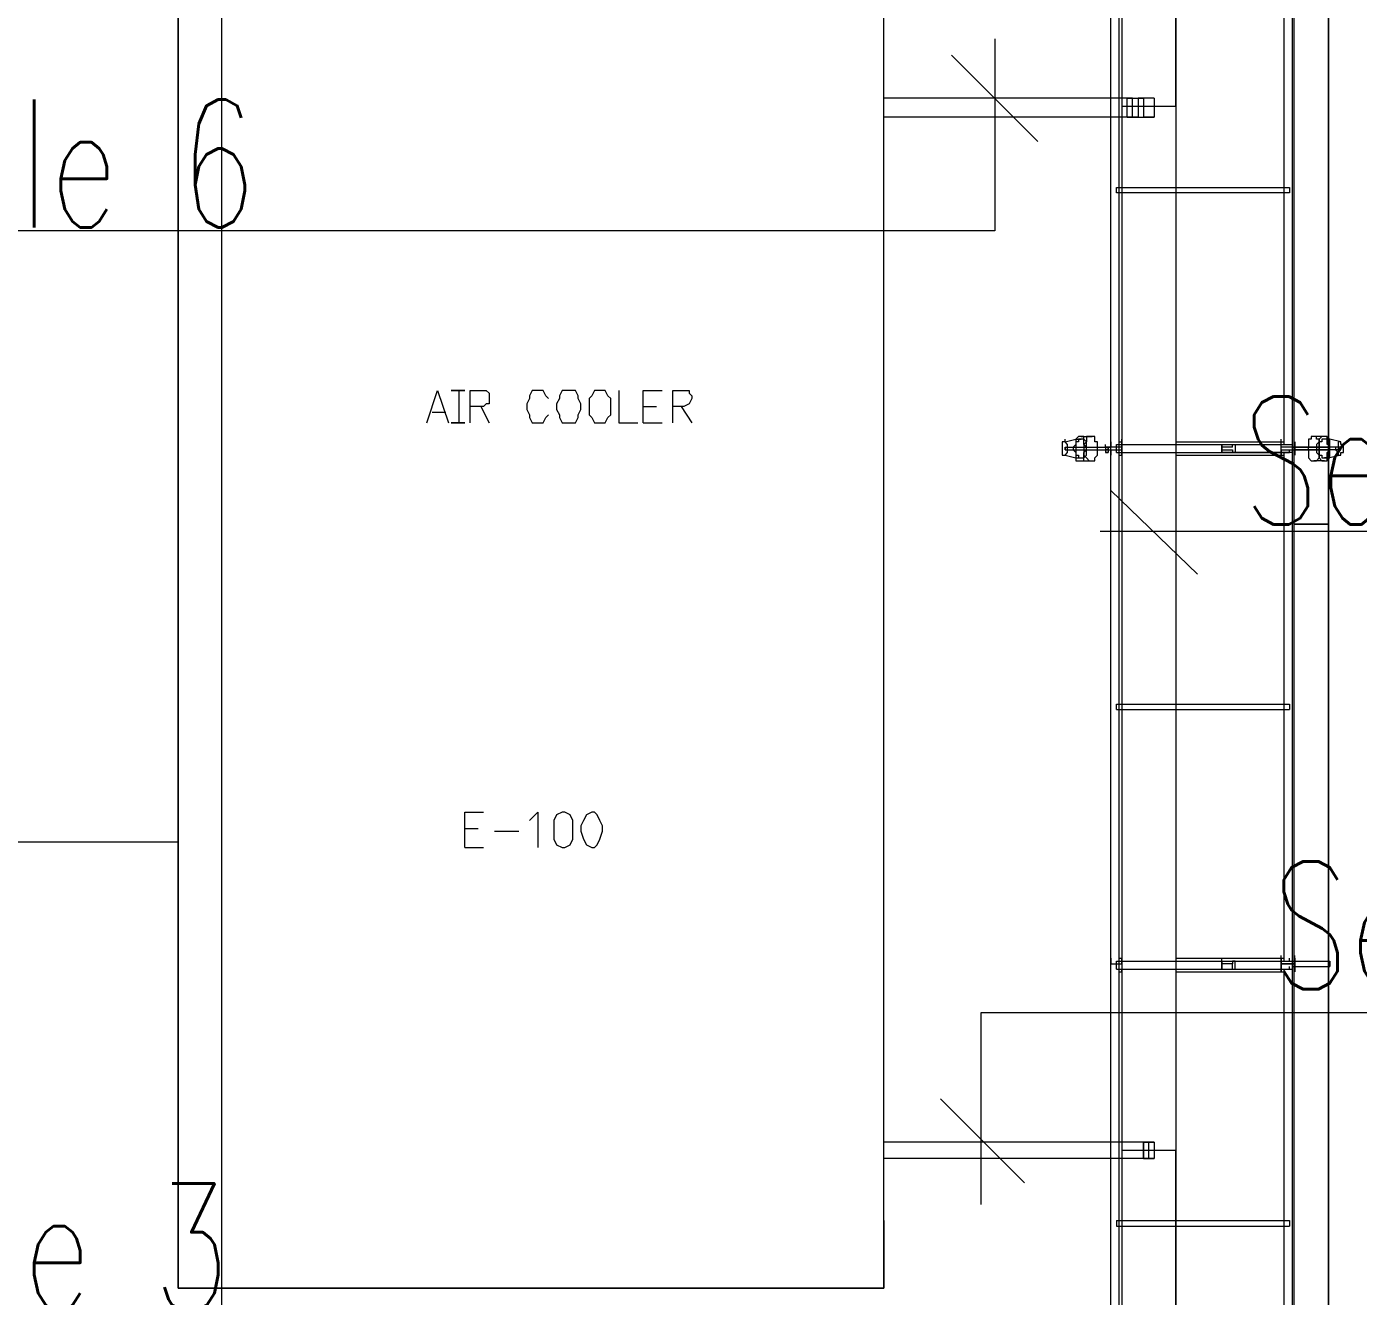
# Model space of a CAD drawing. Header units: inches. Extents: x -1128 to 651, y 96 to 845.
# Drawn here: x -217.59 to -202.95, y 752.85 to 766.81 of the extents above; entities that cross this region are included whole.
import ezdxf
from ezdxf.enums import TextEntityAlignment as Align

# ---------------------------------------------------------------- set-up
doc = ezdxf.new("R2010")
doc.units = ezdxf.units.IN
doc.header["$MEASUREMENT"] = 0
doc.layers.add('Cable Tray', color=7, linetype='Continuous')
doc.layers.add('Layer 1', color=7, linetype='Continuous')
doc.styles.add('HZTXT', font='txt_qlt.shx', dxfattribs={"width": 0.7, "bigfont": 'hztxt.shx'})

msp = doc.modelspace()

# ---------------------------------------------------------------- linework, layer by layer
at = {"layer": 'Cable Tray', "color": 0, "linetype": 'Continuous', "lineweight": 5}
for points in [[(-203.277, 761.342), (-203.277, 775.35), (-203.277, 761.342), (-203.656, 761.342), (-203.656, 775.35), (-203.515, 775.35), (-203.47, 775.35), (-203.417, 775.35), (-203.277, 775.35)], [(-203.277, 748.028), (-203.277, 761.342), (-203.277, 748.028), (-203.656, 748.028), (-203.656, 761.342), (-203.515, 761.342), (-203.47, 761.342), (-203.417, 761.342), (-203.277, 761.342)]]:
    msp.add_lwpolyline(points, dxfattribs=at)
at = {"layer": 'Layer 1', "color": 0, "lineweight": 5}
for points in [[(-215.453, 802.008), (-215.453, 744.318)], [(-205.67, 748.005), (-205.67, 801.949)], [(-205.581, 748.005), (-205.581, 801.949), (-205.67, 801.949)], [(-205.551, 773.996), (-205.551, 765.937)], [(-215.929, 752.942), (-208.168, 752.942), (-208.168, 773.817), (-215.929, 773.817), (-215.929, 752.942)], [(-215.929, 753.685), (-215.929, 773.074)], [(-205.551, 772.538), (-205.551, 765.937)], [(-208.168, 763.469), (-208.168, 769.981)], [(-203.767, 767.81), (-203.767, 762.22)], [(-203.678, 767.81), (-203.678, 762.22)], [(-206.948, 766.68), (-206.948, 764.569), (-223.839, 764.569)], [(-206.473, 765.55), (-207.424, 766.502)], [(-205.432, 765.818), (-205.432, 766.026), (-208.168, 766.026)], [(-205.432, 766.026), (-208.168, 766.026)], [(-205.194, 766.026), (-205.372, 766.026), (-205.372, 765.818), (-205.491, 765.818)], [(-205.491, 765.818), (-205.491, 766.026), (-205.372, 766.026)], [(-205.491, 766.026), (-205.313, 766.026)], [(-205.194, 766.026), (-205.313, 766.026), (-205.313, 765.818)], [(-205.194, 766.026), (-205.194, 765.818)], [(-204.956, 765.937), (-205.551, 765.937)], [(-205.551, 765.937), (-205.551, 754.458)], [(-205.551, 765.937), (-205.551, 754.458)], [(-204.956, 765.937), (-204.956, 754.458)], [(-204.956, 765.937), (-204.956, 754.458)], [(-205.432, 765.818), (-208.168, 765.818)], [(-205.432, 765.818), (-208.168, 765.818)], [(-205.491, 765.818), (-205.313, 765.818)], [(-205.372, 765.818), (-205.194, 765.818)], [(-205.194, 765.818), (-205.313, 765.818)], [(-205.61, 764.985), (-205.61, 765.045)], [(-203.707, 765.045), (-203.707, 764.985), (-205.61, 764.985)], [(-205.61, 765.045), (-203.707, 765.045)], [(-208.168, 753.685), (-208.168, 763.379)], [(-213.193, 762.458), (-213.075, 762.814), (-212.955, 762.458)], [(-212.837, 762.458), (-212.777, 762.458), (-212.926, 762.458), (-212.837, 762.458), (-212.837, 762.814), (-212.777, 762.814), (-212.926, 762.814), (-212.837, 762.814)], [(-212.718, 762.458), (-212.718, 762.814), (-212.569, 762.814), (-212.539, 762.814), (-212.509, 762.785), (-212.509, 762.666), (-212.539, 762.666), (-212.569, 762.636), (-212.718, 762.636)], [(-211.855, 762.725), (-211.885, 762.755), (-211.915, 762.814), (-212.034, 762.814), (-212.063, 762.755), (-212.063, 762.725), (-212.093, 762.666), (-212.093, 762.606), (-212.063, 762.547), (-212.063, 762.517), (-212.034, 762.458), (-211.915, 762.458), (-211.885, 762.517), (-211.855, 762.547)], [(-211.677, 762.814), (-211.706, 762.814), (-211.736, 762.755), (-211.736, 762.725), (-211.766, 762.666), (-211.766, 762.606), (-211.736, 762.547), (-211.736, 762.517), (-211.706, 762.458), (-211.558, 762.458), (-211.528, 762.517), (-211.528, 762.547), (-211.498, 762.606), (-211.498, 762.666), (-211.528, 762.725), (-211.528, 762.755), (-211.558, 762.814), (-211.677, 762.814)], [(-211.32, 762.814), (-211.35, 762.814), (-211.379, 762.755), (-211.409, 762.725), (-211.409, 762.547), (-211.379, 762.517), (-211.35, 762.458), (-211.231, 762.458), (-211.201, 762.517), (-211.171, 762.547), (-211.171, 762.725), (-211.201, 762.755), (-211.231, 762.814), (-211.32, 762.814)], [(-211.082, 762.814), (-211.082, 762.458), (-210.874, 762.458)], [(-210.814, 762.458), (-210.814, 762.814), (-210.606, 762.814)], [(-210.487, 762.458), (-210.487, 762.814), (-210.368, 762.814), (-210.309, 762.814), (-210.309, 762.785), (-210.279, 762.755), (-210.279, 762.725), (-210.309, 762.666), (-210.368, 762.636), (-210.487, 762.636)], [(-212.599, 762.636), (-212.509, 762.458)], [(-210.814, 762.636), (-210.666, 762.636)], [(-210.398, 762.636), (-210.279, 762.458)], [(-213.134, 762.576), (-212.985, 762.576)], [(-210.814, 762.458), (-210.606, 762.458)], [(-205.997, 762.041), (-205.967, 762.041), (-205.967, 762.071), (-205.937, 762.101), (-205.937, 762.249), (-205.967, 762.279), (-205.967, 762.309), (-205.997, 762.309), (-206.027, 762.309), (-206.056, 762.279), (-206.056, 762.22), (-206.086, 762.19), (-206.086, 762.16), (-206.056, 762.13), (-206.056, 762.041), (-206.027, 762.041), (-205.997, 762.041)], [(-205.997, 762.309), (-205.878, 762.309)], [(-205.878, 762.309), (-205.937, 762.309), (-205.937, 762.279), (-205.937, 762.249), (-205.967, 762.22), (-205.967, 762.101), (-205.937, 762.071), (-205.908, 762.041), (-205.848, 762.041), (-205.848, 762.071), (-205.819, 762.101), (-205.819, 762.16)], [(-205.819, 762.19), (-205.819, 762.249), (-205.848, 762.249), (-205.848, 762.309), (-205.878, 762.309)], [(-203.38, 762.19), (-203.38, 762.279), (-203.41, 762.279), (-203.41, 762.309), (-203.44, 762.309), (-203.469, 762.309), (-203.469, 762.279), (-203.499, 762.279), (-203.499, 762.249), (-203.499, 762.19)], [(-203.321, 762.309), (-203.44, 762.309)], [(-203.321, 762.309), (-203.35, 762.309), (-203.38, 762.279), (-203.38, 762.249), (-203.41, 762.22), (-203.41, 762.13), (-203.38, 762.101), (-203.38, 762.071), (-203.35, 762.041), (-203.321, 762.041)], [(-203.261, 762.19), (-203.261, 762.279), (-203.291, 762.279), (-203.291, 762.309), (-203.321, 762.309)], [(-206.175, 762.101), (-206.146, 762.13), (-206.146, 762.22), (-206.175, 762.249), (-206.205, 762.249), (-206.205, 762.22), (-206.205, 762.101), (-206.175, 762.101)], [(-206.175, 762.249), (-206.175, 762.279)], [(-206.175, 762.249), (-206.056, 762.279), (-205.997, 762.279)], [(-206.175, 762.19), (-205.67, 762.19)], [(-205.997, 762.279), (-206.027, 762.279), (-206.027, 762.249), (-206.056, 762.249), (-206.056, 762.22), (-206.056, 762.101), (-206.027, 762.101), (-206.027, 762.071), (-205.997, 762.071), (-205.967, 762.071), (-205.967, 762.101), (-205.967, 762.13), (-205.937, 762.16), (-205.937, 762.19), (-205.967, 762.22), (-205.967, 762.279), (-205.997, 762.279)], [(-205.819, 762.16), (-205.819, 762.19)], [(-205.729, 762.19), (-205.729, 762.22)], [(-205.699, 762.19), (-205.729, 762.19), (-205.729, 762.16), (-205.699, 762.16)], [(-205.729, 762.19), (-205.729, 762.13)], [(-205.699, 762.16), (-205.699, 762.19), (-205.729, 762.19), (-205.729, 762.16), (-205.699, 762.16), (-205.699, 762.19), (-205.729, 762.19), (-205.729, 762.16), (-205.699, 762.16)], [(-205.699, 762.19), (-205.699, 762.13)], [(-205.67, 762.19), (-205.699, 762.19), (-205.699, 762.16), (-205.67, 762.16), (-205.67, 762.19)], [(-205.67, 762.19), (-205.699, 762.19), (-205.699, 762.16), (-205.67, 762.16)], [(-205.67, 762.19), (-205.699, 762.19), (-205.699, 762.16), (-205.67, 762.16), (-205.67, 762.19)], [(-205.67, 762.16), (-205.67, 762.101), (-205.67, 762.249), (-205.67, 762.19)], [(-205.67, 762.19), (-205.67, 762.22)], [(-205.67, 762.16), (-205.67, 762.19)], [(-205.67, 762.16), (-205.67, 762.19)], [(-205.551, 762.19), (-205.67, 762.19)], [(-205.61, 762.13), (-205.61, 762.22), (-203.796, 762.22), (-203.707, 762.22)], [(-205.581, 762.249), (-205.551, 762.249)], [(-205.551, 762.249), (-205.551, 762.279)], [(-205.551, 762.101), (-205.551, 762.249), (-205.551, 762.19)], [(-204.956, 762.249), (-203.767, 762.249)], [(-204.45, 762.22), (-204.45, 762.13)], [(-204.45, 762.22), (-204.45, 762.19)], [(-204.45, 762.13), (-204.45, 762.22), (-203.678, 762.22)], [(-204.332, 762.19), (-204.45, 762.19)], [(-204.332, 762.19), (-204.332, 762.22), (-204.302, 762.22), (-204.302, 762.13)], [(-203.796, 762.249), (-203.796, 762.279)], [(-203.796, 762.16), (-203.796, 762.101), (-203.796, 762.249)], [(-203.796, 762.19), (-203.796, 762.249)], [(-203.648, 762.19), (-203.796, 762.19)], [(-203.678, 762.22), (-203.678, 762.13)], [(-203.678, 762.16), (-203.261, 762.16), (-203.261, 762.19)], [(-203.678, 762.19), (-203.261, 762.19)], [(-203.648, 762.249), (-203.648, 762.19)], [(-203.648, 762.101), (-203.648, 762.249)], [(-203.142, 762.19), (-203.648, 762.19)], [(-203.499, 762.16), (-203.499, 762.19)], [(-203.321, 762.071), (-203.291, 762.071), (-203.291, 762.101), (-203.291, 762.13), (-203.261, 762.16), (-203.261, 762.22), (-203.291, 762.22), (-203.291, 762.279), (-203.321, 762.279), (-203.35, 762.279), (-203.35, 762.249), (-203.38, 762.249), (-203.38, 762.22), (-203.38, 762.101), (-203.35, 762.101), (-203.35, 762.071), (-203.321, 762.071)], [(-203.38, 762.16), (-203.38, 762.19)], [(-203.142, 762.249), (-203.261, 762.279), (-203.321, 762.279)], [(-203.261, 762.16), (-203.261, 762.19)], [(-203.142, 762.249), (-203.172, 762.249), (-203.172, 762.22), (-203.172, 762.19), (-203.201, 762.19), (-203.201, 762.16), (-203.172, 762.13), (-203.172, 762.101), (-203.142, 762.101), (-203.142, 762.13), (-203.112, 762.13), (-203.112, 762.22), (-203.142, 762.22), (-203.142, 762.249)], [(-203.142, 762.16), (-203.142, 762.19), (-203.172, 762.19), (-203.172, 762.16), (-203.142, 762.16)], [(-206.175, 762.16), (-205.67, 762.16)], [(-206.175, 762.101), (-206.056, 762.071), (-205.997, 762.071)], [(-205.997, 762.041), (-205.878, 762.041)], [(-205.729, 762.16), (-205.729, 762.13)], [(-205.699, 762.16), (-205.699, 762.13)], [(-205.67, 762.16), (-205.551, 762.16)], [(-205.67, 762.101), (-205.67, 762.13)], [(-205.61, 762.13), (-203.707, 762.13)], [(-205.581, 762.101), (-205.551, 762.101)], [(-205.551, 762.16), (-205.551, 762.101)], [(-205.551, 762.101), (-205.551, 762.13)], [(-204.956, 762.101), (-203.767, 762.101)], [(-204.45, 762.16), (-204.332, 762.16)], [(-204.45, 762.13), (-204.45, 762.16)], [(-204.45, 762.13), (-204.45, 762.16)], [(-203.678, 762.13), (-204.45, 762.13)], [(-204.332, 762.16), (-204.332, 762.13)], [(-204.332, 762.13), (-204.302, 762.13)], [(-203.796, 762.16), (-203.648, 762.16), (-203.648, 762.101)], [(-203.796, 762.101), (-203.796, 762.13)], [(-203.767, 762.13), (-203.767, 756.54)], [(-203.707, 762.13), (-203.707, 762.16)], [(-203.678, 762.13), (-203.678, 756.54)], [(-203.142, 762.16), (-203.648, 762.16)], [(-203.648, 762.101), (-203.648, 762.13)], [(-203.499, 762.16), (-203.499, 762.071), (-203.469, 762.041), (-203.44, 762.041)], [(-203.44, 762.041), (-203.41, 762.041), (-203.38, 762.071), (-203.38, 762.16)], [(-203.321, 762.041), (-203.44, 762.041)], [(-203.321, 762.041), (-203.291, 762.041), (-203.291, 762.071), (-203.261, 762.071), (-203.261, 762.101), (-203.261, 762.16)], [(-203.142, 762.101), (-203.261, 762.071), (-203.321, 762.071)], [(-203.142, 762.101), (-203.142, 762.13)], [(-204.718, 760.792), (-205.67, 761.714)], [(-205.789, 761.268), (-195.648, 761.268)], [(-205.61, 759.365), (-203.707, 759.365), (-203.707, 759.305)], [(-205.61, 759.305), (-205.61, 759.365)], [(-205.61, 759.305), (-203.707, 759.305)], [(-212.777, 757.789), (-212.777, 758.175), (-212.569, 758.175)], [(-212.063, 758.086), (-212.034, 758.116), (-211.974, 758.175), (-211.974, 757.789)], [(-211.706, 758.175), (-211.766, 758.146), (-211.796, 758.086), (-211.796, 757.878), (-211.766, 757.819), (-211.706, 757.789), (-211.677, 757.789), (-211.617, 757.819), (-211.588, 757.878), (-211.588, 758.086), (-211.617, 758.146), (-211.677, 758.175), (-211.706, 758.175)], [(-211.379, 758.175), (-211.439, 758.146), (-211.469, 758.086), (-211.498, 758.027), (-211.498, 757.967), (-211.469, 757.878), (-211.439, 757.819), (-211.379, 757.789), (-211.35, 757.789), (-211.32, 757.819), (-211.29, 757.878), (-211.26, 757.967), (-211.26, 758.027), (-211.29, 758.086), (-211.32, 758.146), (-211.35, 758.175), (-211.379, 758.175)], [(-212.777, 757.997), (-212.628, 757.997)], [(-212.45, 757.967), (-212.182, 757.967)], [(-212.777, 757.789), (-212.569, 757.789)], [(-205.67, 756.57), (-205.67, 756.599)], [(-203.796, 756.57), (-203.796, 756.599)], [(-203.648, 756.57), (-203.648, 756.599)], [(-205.67, 756.421), (-205.67, 756.57), (-205.67, 756.51)], [(-205.67, 756.51), (-205.551, 756.51), (-205.551, 756.57)], [(-205.67, 756.51), (-205.551, 756.51)], [(-205.67, 756.421), (-205.67, 756.51)], [(-205.61, 756.54), (-203.707, 756.54)], [(-205.61, 756.451), (-205.61, 756.54)], [(-205.61, 756.451), (-203.707, 756.451)], [(-205.581, 756.57), (-205.551, 756.57)], [(-205.551, 756.57), (-205.551, 756.421)], [(-205.551, 756.51), (-205.551, 756.421)], [(-205.551, 756.421), (-205.551, 756.451)], [(-204.956, 756.57), (-203.767, 756.57)], [(-204.45, 756.54), (-204.45, 756.57)], [(-204.45, 756.54), (-204.45, 756.451), (-203.678, 756.451)], [(-204.45, 756.54), (-203.678, 756.54), (-203.678, 756.451)], [(-204.332, 756.54), (-204.332, 756.51), (-204.45, 756.51)], [(-204.45, 756.451), (-204.45, 756.54), (-204.45, 756.51), (-204.45, 756.451)], [(-204.332, 756.451), (-204.332, 756.51), (-204.45, 756.51)], [(-204.45, 756.451), (-204.45, 756.48)], [(-204.302, 756.54), (-204.332, 756.54)], [(-204.332, 756.451), (-204.302, 756.451)], [(-204.302, 756.451), (-204.302, 756.54)], [(-203.796, 756.51), (-203.796, 756.57)], [(-203.796, 756.57), (-203.796, 756.421)], [(-203.648, 756.57), (-203.648, 756.51), (-203.796, 756.51)], [(-203.796, 756.51), (-203.648, 756.51)], [(-203.796, 756.421), (-203.796, 756.51)], [(-203.796, 756.421), (-203.796, 756.451)], [(-203.767, 756.451), (-203.767, 750.86)], [(-203.707, 756.54), (-203.707, 756.57)], [(-203.707, 756.451), (-203.707, 756.48)], [(-203.678, 756.54), (-203.261, 756.54)], [(-203.678, 756.48), (-203.261, 756.48)], [(-203.678, 756.451), (-203.678, 750.86)], [(-203.648, 756.57), (-203.648, 756.421)], [(-203.648, 756.51), (-203.648, 756.421)], [(-203.261, 756.54), (-203.261, 756.48)], [(-205.581, 756.421), (-205.551, 756.421)], [(-204.956, 756.421), (-203.767, 756.421)], [(-207.097, 753.864), (-207.097, 755.975), (-195.648, 755.975)], [(-206.621, 754.101), (-207.543, 755.023)], [(-205.253, 754.369), (-205.253, 754.547), (-205.313, 754.547), (-208.168, 754.547)], [(-205.253, 754.547), (-208.168, 754.547)], [(-205.194, 754.547), (-205.194, 754.369), (-205.313, 754.369), (-205.313, 754.547)], [(-205.313, 754.547), (-205.313, 754.369), (-205.194, 754.369)], [(-205.194, 754.547), (-205.194, 754.369)], [(-205.551, 754.458), (-205.551, 751.574)], [(-204.956, 754.458), (-205.551, 754.458)], [(-205.551, 754.458), (-205.551, 751.574)], [(-204.956, 749.908), (-204.956, 754.458), (-204.956, 751.574)], [(-205.253, 754.369), (-208.168, 754.369)], [(-205.253, 754.369), (-208.168, 754.369)], [(-215.929, 752.942), (-215.929, 753.685)], [(-205.61, 753.685), (-205.61, 753.626), (-203.707, 753.626)], [(-205.61, 753.685), (-203.707, 753.685)], [(-203.707, 753.685), (-203.707, 753.626)]]:
    msp.add_lwpolyline(points, dxfattribs=at)
at = {"layer": 'Layer 1', "lineweight": 5}
msp.add_lwpolyline([(-215.929, 757.848), (-242.782, 757.848)], dxfattribs=at)
at = {"layer": 'Layer 1', "color": 0, "lineweight": 5}
for points, knots in [([(-204.956, 772.538), (-204.956, 772.538), (-204.956, 765.937), (-204.956, 765.937), (-204.956, 765.937), (-204.956, 772.538), (-204.956, 772.538)], [0, 0, 0, 0, 1, 1, 1, 2, 2, 2, 2]), ([(-206.175, 762.19), (-206.175, 762.19), (-206.175, 762.16), (-206.175, 762.16), (-206.175, 762.16), (-206.175, 762.19), (-206.175, 762.19)], [0, 0, 0, 0, 1, 1, 1, 2, 2, 2, 2]), ([(-205.699, 762.19), (-205.699, 762.19), (-205.729, 762.19), (-205.729, 762.19), (-205.729, 762.19), (-205.699, 762.19), (-205.699, 762.19), (-205.699, 762.19), (-205.699, 762.16), (-205.699, 762.16)], [0, 0, 0, 0, 1, 1, 1, 2, 2, 2, 3, 3, 3, 3]), ([(-205.699, 762.19), (-205.699, 762.19), (-205.729, 762.19), (-205.729, 762.19), (-205.729, 762.19), (-205.729, 762.16), (-205.729, 762.16), (-205.729, 762.16), (-205.699, 762.16), (-205.699, 762.16), (-205.699, 762.16), (-205.699, 762.19), (-205.699, 762.19), (-205.699, 762.19), (-205.729, 762.19), (-205.729, 762.19), (-205.729, 762.19), (-205.729, 762.16), (-205.729, 762.16), (-205.729, 762.16), (-205.699, 762.16), (-205.699, 762.16), (-205.699, 762.16), (-205.729, 762.16), (-205.729, 762.16), (-205.729, 762.16), (-205.699, 762.16), (-205.699, 762.16)], [0, 0, 0, 0, 1, 1, 1, 2, 2, 2, 3, 3, 3, 4, 4, 4, 5, 5, 5, 6, 6, 6, 7, 7, 7, 8, 8, 8, 9, 9, 9, 9]), ([(-205.699, 762.19), (-205.699, 762.19), (-205.729, 762.19), (-205.729, 762.19), (-205.729, 762.19), (-205.699, 762.19), (-205.699, 762.19), (-205.699, 762.19), (-205.699, 762.16), (-205.699, 762.16)], [0, 0, 0, 0, 1, 1, 1, 2, 2, 2, 3, 3, 3, 3]), ([(-205.699, 762.19), (-205.699, 762.19), (-205.729, 762.19), (-205.729, 762.19), (-205.729, 762.19), (-205.699, 762.19), (-205.699, 762.19)], [0, 0, 0, 0, 1, 1, 1, 2, 2, 2, 2]), ([(-203.648, 762.16), (-203.648, 762.16), (-203.648, 762.19), (-203.648, 762.19), (-203.648, 762.19), (-203.648, 762.16), (-203.648, 762.16)], [0, 0, 0, 0, 1, 1, 1, 2, 2, 2, 2]), ([(-203.648, 762.19), (-203.648, 762.19), (-203.648, 762.16), (-203.648, 762.16), (-203.648, 762.16), (-203.648, 762.19), (-203.648, 762.19)], [0, 0, 0, 0, 1, 1, 1, 2, 2, 2, 2]), ([(-203.648, 762.19), (-203.648, 762.19), (-203.648, 762.16), (-203.648, 762.16), (-203.648, 762.16), (-203.648, 762.19), (-203.648, 762.19)], [0, 0, 0, 0, 1, 1, 1, 2, 2, 2, 2]), ([(-205.699, 762.16), (-205.699, 762.16), (-205.729, 762.16), (-205.729, 762.16), (-205.729, 762.16), (-205.699, 762.16), (-205.699, 762.16)], [0, 0, 0, 0, 1, 1, 1, 2, 2, 2, 2]), ([(-205.699, 762.13), (-205.699, 762.13), (-205.729, 762.13), (-205.729, 762.13), (-205.729, 762.13), (-205.699, 762.13), (-205.699, 762.13)], [0, 0, 0, 0, 1, 1, 1, 2, 2, 2, 2]), ([(-205.313, 754.547), (-205.313, 754.547), (-205.194, 754.547), (-205.194, 754.547), (-205.194, 754.547), (-205.313, 754.547), (-205.313, 754.547)], [0, 0, 0, 0, 1, 1, 1, 2, 2, 2, 2]), ([(-208.168, 753.685), (-208.168, 753.685), (-208.168, 752.942), (-208.168, 752.942), (-208.168, 752.942), (-208.168, 753.685), (-208.168, 753.685)], [0, 0, 0, 0, 1, 1, 1, 2, 2, 2, 2]), ([(-208.168, 752.942), (-208.168, 752.942), (-215.929, 752.942), (-215.929, 752.942), (-215.929, 752.942), (-208.168, 752.942), (-208.168, 752.942)], [0, 0, 0, 0, 1, 1, 1, 2, 2, 2, 2])]:
    msp.add_open_spline(points, degree=3, knots=knots, dxfattribs=at)

# ---------------------------------------------------------------- texts
at = {"color": 0, "lineweight": 9, "style": 'HZTXT', "width": 0.7}
for s, p in [('See Table 6', (-219.03, 764.606)), ('See Table 5', (-200.257, 761.341)), ('See Table 4', (-199.931, 756.229)), ('See Table 3', (-219.324, 752.687))]:
    msp.add_text(s, height=1.40537, dxfattribs=at).set_placement(p, align=Align.CENTER)

doc.saveas('drawing.dxf')
